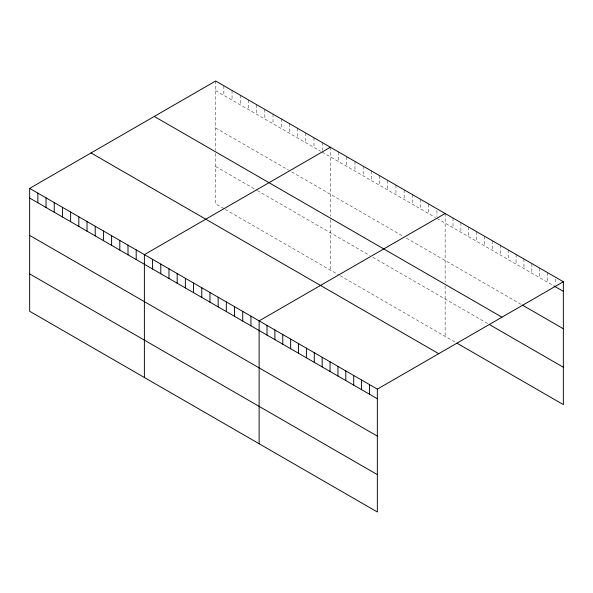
<?xml version="1.0" encoding="UTF-8"?>
<svg xmlns="http://www.w3.org/2000/svg" width="593" height="593" viewBox="0 0 593 593"><rect width="100%" height="100%" fill="white"/><g stroke="black" fill="none" stroke-linecap="round" stroke-linejoin="round"><path stroke-width="0.44" stroke-dasharray="2.96 2.22" d="M215.652 90.647L320.709 151.297M322.199 152.156L435.447 217.542M436.937 218.402L553.106 285.47M215.652 128.014L288.672 170.169M291.652 171.888L403.41 236.414M406.39 238.134L521.581 304.639M215.652 166.507L256.636 190.168M257.377 190.598L369.884 255.546M372.864 257.273L488.476 324.023M223.85 208.603L215.652 203.873L215.652 150.755M225.34 209.462L338.588 274.848M340.078 275.708L455.38 342.272M555.471 278.947L555.471 284.21M547.591 272.639L547.591 282.29M539.704 268.088L539.704 277.739M531.825 263.544L531.825 273.188M523.945 258.993L523.945 268.636M516.066 254.441L516.066 264.085M508.179 249.89L508.179 259.534M500.299 245.339L500.299 254.99M492.42 240.788L492.42 250.439M484.54 236.244L484.54 245.887M476.661 231.693L476.661 241.336M468.774 227.141L468.774 236.785M460.894 222.59L460.894 232.234M453.015 218.039L453.015 227.69M445.135 213.487L445.135 282.372M445.135 285.87L445.135 336.357M436.937 210.515L436.937 216.653M428.739 204.029L428.739 213.673M420.548 199.292L420.548 208.944M412.35 194.563L412.35 204.207M404.152 189.834L404.152 199.478M395.961 185.098L395.961 194.749M387.763 180.368L387.763 190.012M379.564 175.639L379.564 185.283M371.374 170.903L371.374 180.554M363.175 166.173L363.175 175.817M354.977 161.437L354.977 171.088M346.786 156.708L346.786 166.359M338.588 151.978L338.588 161.622M330.39 147.242L330.39 216.126M330.39 219.625L330.39 270.111M322.199 142.513L322.199 150.407M314.001 137.784L314.001 147.427M305.81 133.047L305.81 142.698M297.612 128.318L297.612 137.961M289.414 123.589L289.414 133.232M281.223 118.852L281.223 128.503M273.025 114.123L273.025 123.767M264.826 109.394L264.826 119.037M256.636 104.657L256.636 114.308M248.437 99.928L248.437 109.572M240.239 95.199L240.239 104.842M232.048 90.462L232.048 100.113M223.85 85.733L223.85 95.377M215.652 81.004L215.652 149.881"/><path stroke-width="0.89" d="M29.65 188.389L377.348 389.127L377.348 511.996L29.65 311.258L29.65 188.389L215.652 81.004L563.35 281.742L563.35 404.611L456.958 343.184M330.39 147.242L144.388 254.634L144.388 377.504M445.135 213.487L259.126 320.88L259.126 443.749M377.348 389.127L563.35 281.742M553.892 285.93L563.35 291.385M522.366 305.091L563.35 328.752M154.269 116.436L501.967 317.181M489.269 324.475L563.35 367.245M91.033 152.95L438.731 353.695M29.65 198.032L377.348 398.778M29.65 235.399L377.348 436.137M29.65 273.892L377.348 474.637M369.469 384.583L369.469 394.226M361.582 380.031L361.582 389.675M353.702 375.48L353.702 385.124M345.823 370.929L345.823 380.573M337.943 366.378L337.943 376.029M330.056 361.826L330.056 371.477M322.177 357.282L322.177 366.926M314.297 352.731L314.297 362.375M306.418 348.18L306.418 357.824M298.538 343.629L298.538 353.272M290.652 339.077L290.652 348.728M282.772 334.526L282.772 344.177M274.893 329.975L274.893 339.626M267.013 325.431L267.013 335.075M250.935 316.143L250.935 325.794M242.737 311.414L242.737 321.058M234.539 306.685L234.539 316.328M226.348 301.948L226.348 311.599M218.15 297.219L218.15 306.863M209.952 292.49L209.952 302.134M201.761 287.753L201.761 297.404M193.563 283.024L193.563 292.668M185.372 278.295L185.372 287.939M177.174 273.558L177.174 283.209M168.975 268.829L168.975 278.473M160.785 264.1L160.785 273.744M152.586 259.363L152.586 269.014M136.197 249.905L136.197 259.549M127.999 245.168L127.999 254.82M119.801 240.439L119.801 250.083M111.61 235.71L111.61 245.354M103.412 230.974L103.412 240.625M95.214 226.244L95.214 235.888M87.023 221.508L87.023 231.159M78.825 216.779L78.825 226.43M70.626 212.049L70.626 221.693M62.435 207.313L62.435 216.964M54.237 202.584L54.237 212.227M46.039 197.854L46.039 207.498M37.848 193.118L37.848 202.769"/></g></svg>
